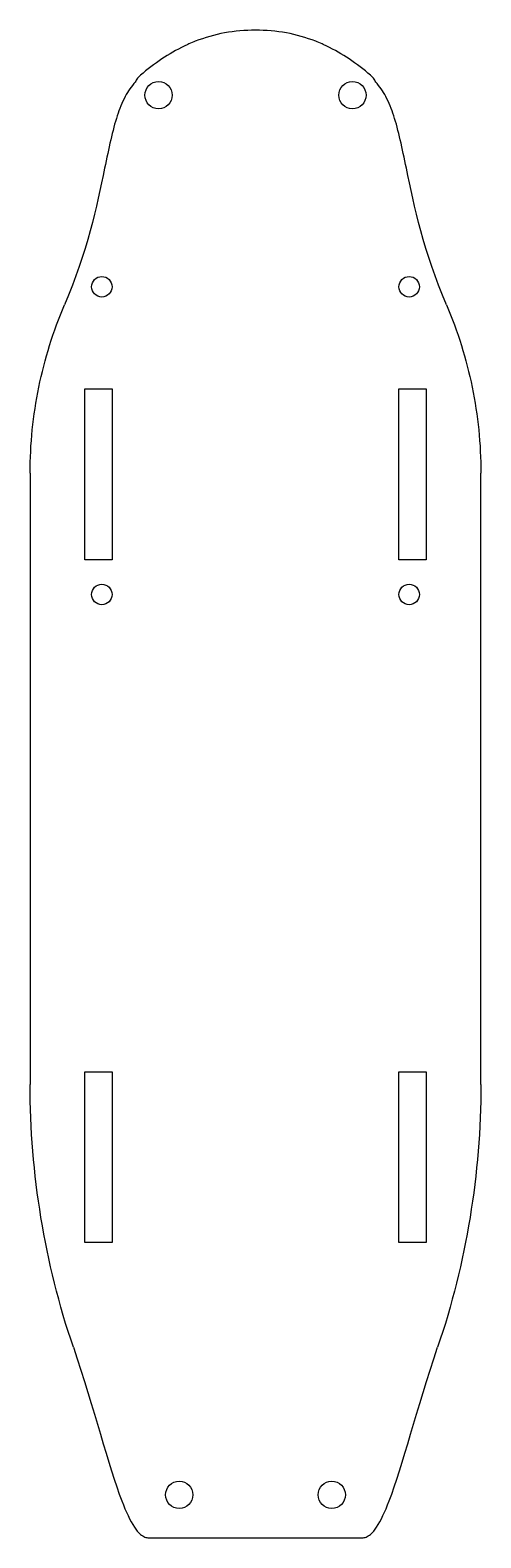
# Model space of a CAD drawing. Header units: millimetres. Extents: x -33 to 33, y -106 to 114.
import ezdxf

# ---------------------------------------------------------------- set-up
doc = ezdxf.new("R2010")
doc.units = ezdxf.units.MM
doc.layers.get('0').update_dxf_attribs({"linetype": 'CONTINUOUS'})

msp = doc.modelspace()

# ---------------------------------------------------------------- linework, layer by layer
for p, q in [((-33, 49.62), (-33, -39.78)), ((33, -39.78), (33, 49.62)), ((-15.63, -106.1), (15.63, -106.1))]:
    msp.add_line(p, q)
for points in [[(-25, 61.93), (-21, 61.93), (-21, 36.93), (-25, 36.93)], [(25, 36.93), (21, 36.93), (21, 61.93), (25, 61.93)], [(-25, -62.93), (-25, -37.93), (-21, -37.93), (-21, -62.93)], [(25, -62.93), (21, -62.93), (21, -37.93), (25, -37.93)]]:
    msp.add_lwpolyline(points, close=True)
for centre, radius in [((-14.19, 104.87), 2), ((14.19, 104.87), 2), ((-22.5, 76.86), 1.5), ((22.5, 76.86), 1.5), ((-22.5, 31.86), 1.5), ((22.5, 31.86), 1.5), ((-11.16, -99.8), 2), ((11.16, -99.8), 2)]:
    msp.add_circle(centre, radius)
for points, knots in [([(-8.81, 112.75), (-9.12, 112.63), (-9.43, 112.5), (-9.97, 112.26), (-10.2, 112.16), (-10.43, 112.05)], [-0.1783191, -0.1783191, -0.1783191, -0.1783191, -0.0760039, -0.0760039, 0, 0, 0, 0]), ([(0, 114.37), (-1.52, 114.38), (-3.03, 114.26), (-6, 113.71), (-7.42, 113.3), (-8.81, 112.75)], [-0.9045148, -0.9045148, -0.9045148, -0.9045148, -0.447362, -0.447362, 0, 0, 0, 0]), ([(8.81, 112.75), (7.42, 113.3), (6, 113.71), (3.03, 114.26), (1.52, 114.38), (0, 114.37)], [0, 0, 0, 0, 0.447362, 0.447362, 0.9045148, 0.9045148, 0.9045148, 0.9045148]), ([(10.43, 112.05), (10.2, 112.16), (9.97, 112.26), (9.43, 112.5), (9.12, 112.63), (8.81, 112.75)], [0, 0, 0, 0, 0.0760039, 0.0760039, 0.1783191, 0.1783191, 0.1783191, 0.1783191]), ([(-10.43, 112.05), (-11.57, 111.5), (-12.66, 110.87), (-14.8, 109.45), (-15.84, 108.65), (-16.84, 107.8)], [-0.7713104, -0.7713104, -0.7713104, -0.7713104, -0.3929446, -0.3929446, 0, 0, 0, 0]), ([(16.84, 107.8), (15.84, 108.65), (14.8, 109.45), (12.66, 110.87), (11.57, 111.5), (10.43, 112.05)], [0, 0, 0, 0, 0.3929446, 0.3929446, 0.7713104, 0.7713104, 0.7713104, 0.7713104]), ([(-17.6, 106.8), (-18.19, 106.17), (-18.68, 105.45), (-19.55, 103.8), (-19.93, 102.83), (-20.95, 99.71), (-21.48, 97.13), (-23.25, 88.6), (-24.64, 81.97), (-27.96, 74.21)], [-2.3006482, -2.3006482, -2.3006482, -2.3006482, -2.2461826, -2.2461826, -2.1824442, -2.1824442, -2.0380008, -2.0380008, -1.7624236, -1.7624236, -1.7624236, -1.7624236]), ([(-16.84, 107.8), (-17, 107.66), (-17.14, 107.51), (-17.4, 107.17), (-17.51, 106.99), (-17.6, 106.8)], [-0.1267156, -0.1267156, -0.1267156, -0.1267156, -0.0633601, -0.0633601, 0, 0, 0, 0]), ([(17.6, 106.8), (17.51, 106.99), (17.4, 107.17), (17.14, 107.51), (17, 107.66), (16.84, 107.8)], [0, 0, 0, 0, 0.0633601, 0.0633601, 0.1267156, 0.1267156, 0.1267156, 0.1267156]), ([(27.96, 74.21), (24.64, 81.97), (23.25, 88.6), (21.48, 97.13), (20.95, 99.71), (19.93, 102.83), (19.55, 103.8), (18.68, 105.45), (18.19, 106.17), (17.6, 106.8)], [1.7624236, 1.7624236, 1.7624236, 1.7624236, 2.0380008, 2.0380008, 2.1824442, 2.1824442, 2.2461826, 2.2461826, 2.3006482, 2.3006482, 2.3006482, 2.3006482]), ([(-33, 49.62), (-33, 53.84), (-32.57, 58.04), (-30.88, 66.3), (-29.62, 70.34), (-27.96, 74.21)], [0, 0, 0, 0, 1.264983, 1.264983, 2.529967, 2.529967, 2.529967, 2.529967]), ([(27.96, 74.21), (29.62, 70.34), (30.88, 66.3), (32.57, 58.04), (33, 53.84), (33, 49.62)], [0, 0, 0, 0, 1.264983, 1.264983, 2.529967, 2.529967, 2.529967, 2.529967]), ([(-26.67, -78.23), (-28.77, -72.05), (-30.35, -65.7), (-32.47, -52.82), (-33, -46.3), (-33, -39.78)], [0, 0, 0, 0, 1.9583, 1.9583, 3.916601, 3.916601, 3.916601, 3.916601]), ([(33, -39.78), (33, -46.3), (32.47, -52.82), (30.35, -65.7), (28.77, -72.05), (26.67, -78.23)], [0, 0, 0, 0, 1.9583, 1.9583, 3.916601, 3.916601, 3.916601, 3.916601]), ([(-26.67, -78.23), (-23.59, -87.35), (-21.54, -95.55), (-18.97, -102.28), (-18.37, -103.59), (-17.46, -104.94), (-17.16, -105.32), (-16.63, -105.76), (-16.42, -105.9), (-16.01, -106.06), (-15.83, -106.1), (-15.63, -106.1)], [-1.524869, -1.524869, -1.524869, -1.524869, -0.55934, -0.55934, -0.263511, -0.263511, -0.131792, -0.131792, -0.057813, -0.057813, 0, 0, 0, 0]), ([(15.63, -106.1), (15.83, -106.1), (16.01, -106.06), (16.42, -105.9), (16.63, -105.76), (17.16, -105.32), (17.46, -104.94), (18.37, -103.59), (18.97, -102.28), (21.54, -95.55), (23.59, -87.35), (26.67, -78.23)], [0, 0, 0, 0, 0.057813, 0.057813, 0.131792, 0.131792, 0.263511, 0.263511, 0.55934, 0.55934, 1.524869, 1.524869, 1.524869, 1.524869])]:
    msp.add_open_spline(points, degree=3, knots=knots)

doc.saveas('drawing.dxf')
